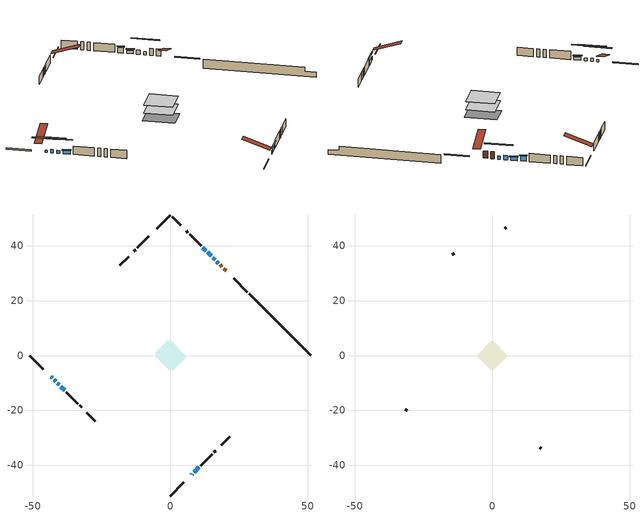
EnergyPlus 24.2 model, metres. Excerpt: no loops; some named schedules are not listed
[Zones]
conditioned space
 floor adiabatic (AdiabaticFloorConstruction): -5.72,0 0,5.72 5.72,0 0,-5.72 z1.52
 floor foundation (Slab1 construction): -5.6,0.86 -0.86,5.6 5.6,-0.86 0.86,-5.6 z-1.07
 wall outside (RimJoist1 construction): 0,-51.17 4.99,-46.18 / -51.17,0 -46.18,-4.99 / 0,51.17 -4.99,46.18 / 28.1,23.07 23.11,28.06 z1.52:1.82
 wall outside (AdiabaticWallConstruction 1): 20.33,30.84 19.5,31.67 / 18.84,32.32 18.18,32.98 z1.52:3.55
 wall outside (AdiabaticWallConstruction): 7.77,-43.4 8.04,-43.13 z1.52:2.66; 17.53,33.64 16.99,34.18 / -42.33,-8.84 -41.79,-9.38 z1.52:2.44; 16.33,34.83 15.55,35.62 / 8.7,-42.47 10.42,-40.75 z1.52:2.74; -43.4,-7.77 -42.98,-8.19 z1.52:2.11; -41.13,-10.04 -40.48,-10.68 z1.52:2.28; 14.89,36.28 13.61,37.55 z1.52:2.51; 12.96,38.21 11.88,39.29 z1.52:3.07; -39.83,-11.34 -38.46,-12.71 z1.52:2.49
 wall outside (Wall1 construction): 11.08,-40.09 15.24,-35.93 / -37.8,-13.36 -33.64,-17.53 / -7.77,43.4 -11.93,39.24 / 11.22,39.94 7.06,44.11 z1.52:3.96
 wall outside (Wall2 construction): 15.9,-35.27 16.56,-34.61 / -32.98,-18.18 -32.32,-18.85 / -12.59,38.58 -13.25,37.91 / 6.4,44.76 5.74,45.43 z1.52:3.96
 wall outside (Wall4 construction): 18.5,-32.67 21.64,-29.52 / -30.39,-20.78 -27.24,-23.93 / -15.19,35.98 -18.34,32.83 / 3.81,47.36 0.66,50.51 z1.52:3.96
 wall foundation (FoundationWall1 construction): 28.75,22.42,-1.07 28.75,22.42,1.52 48.93,2.24,1.52 48.93,2.24,0.33 51.17,0,0.33 51.17,0,-1.07
 window (WindowConstruction 4): 7.77,-43.4 8.04,-43.13 z1.52:2.66
 window (WindowConstruction 5): 17.53,33.64 16.99,34.18 z1.52:2.43
 window (WindowConstruction 6): 16.33,34.84 15.55,35.62 z1.52:2.74
 window (WindowConstruction 7): -43.4,-7.77 -42.98,-8.18 z1.52:2.11
 window (WindowConstruction 8): -42.33,-8.84 -41.79,-9.38 z1.52:2.43
 window (WindowConstruction 9): -41.13,-10.04 -40.48,-10.68 z1.52:2.28
 window (WindowConstruction): 14.89,36.28 13.61,37.55 z1.52:2.51
 window (WindowConstruction 1): 12.96,38.21 11.88,39.29 z1.52:3.07
 window (WindowConstruction 2): -39.83,-11.34 -38.46,-12.71 z1.52:2.49
 window (WindowConstruction 3): 8.7,-42.47 10.42,-40.75 z1.52:2.74
 door (Door): 20.33,30.84 19.5,31.67 z1.52:3.55
 door (Door 1): 18.84,32.32 18.19,32.98 z1.52:3.55
 ceiling adiabatic (AdiabaticFloorConstruction): 0,-5.72 5.72,0 0,5.72 -5.72,0 z1.52
attic - vented
 floor to conditioned space (Floor1 construction Reversed): -5.72,0 0,5.72 5.72,0 0,-5.72 z3.96
 wall outside (Wall3 construction): 17.22,-33.95 17.84,-33.33 / -31.66,-19.51 -31.04,-20.13 / -13.91,37.26 -14.53,36.64 / 5.08,46.09 4.46,46.71 z1.52:3.96
 roof outside (Roof1 construction): 7.11,-44.06,3.96 1.54,-38.48,6.59 0.07,-39.95,6.59 5.64,-45.52,3.96; -44.06,-7.11,3.96 -38.48,-1.54,6.59 -39.95,-0.07,6.59 -45.52,-5.64,3.96; -7.11,44.06,3.96 -1.54,38.48,6.59 -0.07,39.95,6.59 -5.64,45.52,3.96; 20.98,30.19,3.96 15.41,24.61,6.59 16.88,23.14,6.59 22.45,28.72,3.96
shading: 8.68,-42.48 7.13,-44.04 7.34,-44.25 8.9,-42.7 z3.57; 14.4,36.77 20.12,31.05 20.55,31.48 14.83,37.2 z6.1; -40.4,-10.77 -45.99,-5.18 -46.42,-5.61 -40.83,-11.2 z5.77; -39.2,-11.97 -44.92,-6.25 -45.35,-6.68 -39.63,-12.4 z6.1; -37.9,-13.27 -43.72,-7.45 -44.15,-7.88 -38.33,-13.7 z5.94; 13.4,37.76 15.1,36.07 15.53,36.5 13.83,38.2 z2.81; 11.67,39.5 13.17,38 13.6,38.43 12.1,39.93 z3.37; -38.25,-12.92 -40.04,-11.13 -40.47,-11.56 -38.68,-13.35 z2.78; 11.07,-40.1 8.05,-43.12 8.26,-43.33 11.28,-40.31 z3.65
[Building]
Building 1: Terrain=Suburbs
[Site:Location]
Yellowknife AP_NT: Latitude {deg}=62.46; Longitude {deg}=-114.44; Time Zone {hr}=-7; Elevation {m}=206; Keep Site Location Information=Yes
[Site:GroundTemperature:Shallow]
-11.1489, -14.3239, -14.5782, -13.0715, -7.02295, -1.00261, 4.2167, 7.52301, 7.8039, 5.11477, 0.0285573, -5.8071
[Site:WaterMainsTemperature]
Calculation Method=Schedule; Temperature Schedule=mains temperature schedule
[Material] Roughness=Rough; Thermal Absorptance=0.9
Name | Thickness {m} | Conductivity {W/m-K} | Density {kg/m3} | Specific Heat {J/kg-K} | Solar Absorptance | Visible Absorptance
asphalt or fiberglass shingles | 0.00635 | 0.162714 | 1121.4 | 1465.45 | 0.4 | 0.4
ceiling loosefill ins | 0.0846667 | 0.0480833 | 16.02 | 1046.75 | 0.7 | 0.7
ceiling stud and cavity | 0.1397 | 0.0932282 | 65.682 | 1177.47 | 0.7 | 0.7
concrete 4.0 in. | 0.1016 | 1.803125 | 2242.8 | 837.4 | 0.7 | 0.7
concrete 8.0 in. | 0.2032 | 1.803125 | 2242.8 | 837.4 | 0.7 | 0.7
door material | 0.04445 | 0.053851 | 512.64 | 1214.23 | 0.7 | 0.7
exterior vertical ins | 0.0427865 | 0.029427 | 32.04 | 1214.23 | 0.7 | 0.7
floor covering | 0.0127 | 0.0433444 | 54.468 | 1339.84 | 0.6 | 0.6
floor rigid ins; wall rigid ins 2 | 0.512978 | 0.029427 | 32.04 | 1214.23 | 0.7 | 0.7
floor stud and cavity | 0.1397 | 1.75129 | 37.0049 | 1207.88 | 0.7 | 0.7
furniture material conditioned space 1 | 0.1524 | 0.115458 | 640.8 | 1214.23 | 0.6 | 0.6
gypsum board | 0.0127 | 0.160291 | 801 | 837.4 | 0.6 | 0.6
gypsum board 1 | 0.0127 | 0.160291 | 801 | 837.4 | 0.7 | 0.7
osb sheathing 0.5 in. | 0.0127 | 0.115458 | 512.64 | 1214.23 | 0.7 | 0.7
osb sheathing 0.75 in. | 0.01905 | 0.115458 | 512.64 | 1214.23 | 0.7 | 0.7
osb sheathing 2.0 in. | 0.0508 | 0.115458 | 512.64 | 1214.23 | 0.7 | 0.7
rim joist rigid ins; wall rigid ins 1 | 0.103632 | 0.029427 | 32.04 | 1214.23 | 0.7 | 0.7
rim joist stud and cavity | 0.0508 | 0.136355 | 125.044 | 1163.47 | 0.6 | 0.6
wall rigid ins | 0.051816 | 0.029427 | 32.04 | 1214.23 | 0.7 | 0.7
wall stud and cavity | 0.1397 | 0.413238 | 139.0536 | 1170.24 | 0.7 | 0.7
wall stud and cavity 1 | 0.1397 | 0.0912985 | 139.0536 | 1170.24 | 0.7 | 0.7
wall stud and cavity 2 | 0.0889 | 6.9971 | 50.32683 | 1063.81 | 0.6 | 0.6
wall stud and cavity 3 | 0.1397 | 0.293636 | 139.0536 | 1170.24 | 0.7 | 0.7
wall stud and cavity 4 | 0.0889 | 0.380278 | 52.3479 | 1209.89 | 0.7 | 0.7
wall stud and cavity 5 | 0.0889 | 0.391764 | 83.0341 | 1211.67 | 0.7 | 0.7
wood siding | 0.0254 | 0.102417 | 544.68 | 1172.36 | 0.4 | 0.4
wood siding 1 | 0.00254 | 0.102417 | 544.68 | 1172.36 | 0.4 | 0.4
wood siding 2; wood siding 3; wood siding 4 | 0.0254 | 0.102417 | 544.68 | 1172.36 | 0.7 | 0.7
[WindowMaterial:SimpleGlazingSystem]
Name | U-Factor {W/m2-K} | Solar Heat Gain Coefficient
WindowMaterial | 1.72952 | 0.4
WindowMaterial 1 | 1.29402 | 0.36
WindowMaterial 2 | 1.81355 | 0.37
WindowMaterial 3 | 0.99365 | 0.43
WindowMaterial 4 | 2.74418 | 0.56
WindowMaterial 5 | 2.773703 | 0.53
WindowMaterial 6 | 2.78052 | 0.55
WindowMaterial 7 | 2.7561 | 0.45
WindowMaterial 8 | 2.76973 | 0.49
[Construction]
AdiabaticFloorConstruction: floor stud and cavity, floor rigid ins, osb sheathing 0.75 in., floor covering
AdiabaticWallConstruction: wood siding 3, wall rigid ins 2, wall stud and cavity 4, gypsum board
AdiabaticWallConstruction 1: wood siding 4, wall rigid ins 2, wall stud and cavity 4, gypsum board
Door; Door 1: door material
Floor1 construction Reversed: gypsum board, ceiling stud and cavity, ceiling loosefill ins
FoundationWall1 construction: concrete 8.0 in., gypsum board 1
furniture construction conditioned space 1: furniture material conditioned space 1
PartitionWallConstruction: gypsum board, wall stud and cavity 5, gypsum board
RimJoist1 construction: wood siding 2, rim joist rigid ins, osb sheathing 2.0 in., rim joist stud and cavity
Roof1 construction: asphalt or fiberglass shingles
Slab1 construction: concrete 4.0 in.
Wall1 construction: wood siding, wall rigid ins, osb sheathing 0.5 in., wall stud and cavity, gypsum board
Wall2 construction: wood siding, osb sheathing 0.5 in., wall stud and cavity 1, gypsum board
Wall3 construction: wood siding 1, wall stud and cavity 2
Wall4 construction: wood siding, wall rigid ins 1, osb sheathing 0.5 in., wall stud and cavity 3, gypsum board
WindowConstruction: WindowMaterial
WindowConstruction 1: WindowMaterial 1
WindowConstruction 2: WindowMaterial 2
WindowConstruction 3: WindowMaterial 3
WindowConstruction 4: WindowMaterial 4
WindowConstruction 5; WindowConstruction 8: WindowMaterial 5
WindowConstruction 6: WindowMaterial 6
WindowConstruction 7: WindowMaterial 7
WindowConstruction 9: WindowMaterial 8
[Zone] Multiplier=1; Part of Total Floor Area=Yes
Name | Volume {m3}
attic - vented | 27.939
conditioned space | 335.4
[Space]
Name | Zone | Volume {m3}
attic - vented 1 | attic - vented | 27.939
conditioned space 1 | conditioned space | 335.4
[ZoneInfiltration:EffectiveLeakageArea]
infil attic - vented 1: Zone or Space=attic - vented 1; Schedule=Always On Discrete; Effective Air Leakage Area {cm2}=2068.42; Stack Coefficient=0.000352281; Wind Coefficient=1.26813e-05
[ZoneMixing]
whole house fan mix: Zone or Space=attic - vented; Schedule=Always On Continuous; Design Flow Rate Calculation Method=Flow/Zone; Design Flow Rate {m3/s}=0; Source Zone or Space=conditioned space
[SurfaceProperty:ExposedFoundationPerimeter]
Slab1: Exposed Perimeter Calculation Method=TotalExposedPerimeter; Total Exposed Perimeter {m}=31.7
[InternalMass] Zone or ZoneList=conditioned space; Space or SpaceList=conditioned space 1
Name | Construction | Surface Area {m2}
furniture mass conditioned space 1 | furniture construction conditioned space 1 | 50.7319
partition wall mass | PartitionWallConstruction | 126.83
[Lights]
interior lighting: Zone or ZoneList or Space or SpaceList=conditioned space 1; Schedule=interior lighting schedule; Design Level Calculation Method=LightingLevel; Lighting Level {W}=343.2; Return Air Fraction=0; Fraction Radiant=0.6; Fraction Visible=0.2; Fraction Replaceable=1
[People]
occupants: Zone or ZoneList or Space or SpaceList=conditioned space 1; Number of People Schedule=occupants schedule; Number of People Calculation Method=People; Number of People=3; Fraction Radiant=0.314171; Sensible Heat Fraction=0.56303; Activity Level Schedule=occupants activity schedule; Carbon Dioxide Generation Rate {m3/s-W}=0; Enable ASHRAE 55 Comfort Warnings=No; Mean Radiant Temperature Calculation Type=EnclosureAveraged
[ElectricEquipment] Zone or ZoneList or Space or SpaceList=conditioned space 1; Design Level Calculation Method=EquipmentLevel
Name | Schedule | Design Level {W} | Fraction Latent | Fraction Radiant | Fraction Lost
clothes dryer | clothes dryer schedule | 140.772 | 0.015 | 0.081 | 0.85
clothes washer | clothes washer schedule | 32.1985 | 0.03 | 0.162 | 0.7
cooking range | cooking range schedule | 215.147 | 0.08 | 0.432 | 0.2
dishwasher | dishwasher schedule | 66.8632 | 0.3 | 0.18 | 0.4
fridge | fridge schedule | 72.9452 | 0 | 0.6 | 0
mech vent bath fan 0 | mech vent bath fan 0 schedule | 50.2 | 0 | 0 | 1
mech vent bath fan 1 | mech vent bath fan 1 schedule | 50.2 | 0 | 0 | 1
mech vent house fan | mech vent house fan schedule | 0 | 0 | 0 | 1
mech vent house fan cfis | mech vent house fan cfis schedule | 0 | 0 | 0 | 0
misc plug loads | misc plug loads schedule | 494.7 | 0.045 | 0.513 | 0.1
whole house fan | Always On Discrete | 0 | 0 | 0 | 1
[OtherEquipment] Zone or ZoneList or Space or SpaceList=conditioned space 1; Design Level Calculation Method=EquipmentLevel
Name | Fuel Type | Schedule | Design Level {W} | Fraction Latent | Fraction Radiant | Fraction Lost
clothes dryer 1 | Electricity | clothes dryer schedule | 0 | 0.015 | 0.081 | 0.85
cooking range 1 | Electricity | cooking range schedule | 0 | 0.08 | 0.432 | 0.2
general water use latent | None | general water use schedule | 62.594 | 1 | 0 | 0
general water use sensible | None | general water use schedule | -61.6891 | 0 | 0.6 | 0
mech vent house fan latent load | None | Always On Discrete | 0 | 1 | 0 | 0
mech vent house fan sensible load | None | Always On Discrete | 0 | 0 | 0 | 0
water heater energy adjustment1 | FuelOilNo2 | Always On Discrete | 0.01 | 0 | 0 | 1
[ZoneInfiltration:DesignFlowRate] Zone or ZoneList or Space or SpaceList=conditioned space 1; Schedule=Always On Discrete; Design Flow Rate Calculation Method=Flow/Zone; Design Flow Rate {m3/s}=0
infil flow; natural vent flow; whole house fan flow
[Foundation:Kiva]
Foundation Kiva 1: Initial Indoor Air Temperature {C}=18; Wall Height Above Grade {m}=1.52001; Wall Depth Below Slab {m}=0.2032; Custom Block Material Name 1=exterior vertical ins; Custom Block Depth 1 {m}=2.59001; Custom Block X Position 1 {m}=0.2159; Custom Block Z Position 1 {m}=0
[Foundation:Kiva:Settings]
Soil Conductivity {W/m-K}=0.849921; Soil Density {kg/m3}=1842.3; Soil Specific Heat {J/kg-K}=418.7; Ground Solar Absorptivity=0.9; Ground Thermal Absorptivity=0.9; Ground Surface Roughness {m}=0.03; Far-Field Width {m}=40; Deep-Ground Boundary Condition=ZeroFlux; Deep-Ground Depth {m}=40; Minimum Cell Dimension {m}=0.2; Maximum Cell Growth Coefficient=3; Simulation Timestep=Timestep
[Exterior:Lights]
exterior lighting: Schedule=exterior lighting schedule; Design Level {W}=75.6
[Schedule:Constant]
Name | Hourly Value
Always On Continuous; mech vent house fan schedule; mech vent house fan cfis schedule; Always On Discrete | 1
occupants activity schedule | 117.228
fridge schedule | 0
[Schedule:Day:Interval]
interior lighting schedule day: No, 01:00, 0.108182, 04:00, 0.0901515, 05:00, 0.0991667, 06:00, 0.162273, 07:00, 0.270455, 08:00, 0.342576, 10:00, 0.369621, 11:00, 0.351591, 12:00, 0.333561, 13:00, 0.324545, 14:00, 0.31553, 15:00, 0.333561, 16:00, 0.369621, 17:00, 0.450758, 18:00, 0.585985, 19:00, 0.775303, 20:00, 0.955606, 21:00, 0.991667, 22:00, 0.712197, 23:00, 0.360606, 24:00, 0.162273
[Schedule:Week:Daily]
interior lighting schedule Week Rule - Jan1-Jan27: interior lighting schedule day, interior lighting schedule day, interior lighting schedule day, interior lighting schedule day, interior lighting schedule day, interior lighting schedule day, interior lighting schedule day, interior lighting schedule default day, interior lighting schedule default day, interior lighting schedule default day, interior lighting schedule default day, interior lighting schedule default day
interior lighting schedule Week Rule - Jan28-Feb3: interior lighting schedule day, interior lighting schedule day, interior lighting schedule day, interior lighting schedule day, interior lighting schedule day 1, interior lighting schedule day 1, interior lighting schedule day 1, interior lighting schedule default day, interior lighting schedule default day, interior lighting schedule default day, interior lighting schedule default day, interior lighting schedule default day
interior lighting schedule Week Rule - Feb4-Feb24: interior lighting schedule day 1, interior lighting schedule day 1, interior lighting schedule day 1, interior lighting schedule day 1, interior lighting schedule day 1, interior lighting schedule day 1, interior lighting schedule day 1, interior lighting schedule default day, interior lighting schedule default day, interior lighting schedule default day, interior lighting schedule default day, interior lighting schedule default day
interior lighting schedule Week Rule - Feb25-Mar3: interior lighting schedule day 1, interior lighting schedule day 1, interior lighting schedule day 1, interior lighting schedule day 1, interior lighting schedule day 2, interior lighting schedule day 2, interior lighting schedule day 2, interior lighting schedule default day, interior lighting schedule default day, interior lighting schedule default day, interior lighting schedule default day, interior lighting schedule default day
interior lighting schedule Week Rule - Mar4-Mar31: interior lighting schedule day 2, interior lighting schedule day 2, interior lighting schedule day 2, interior lighting schedule day 2, interior lighting schedule day 2, interior lighting schedule day 2, interior lighting schedule day 2, interior lighting schedule default day, interior lighting schedule default day, interior lighting schedule default day, interior lighting schedule default day, interior lighting schedule default day
interior lighting schedule Week Rule - Apr1-Apr28: interior lighting schedule day 3, interior lighting schedule day 3, interior lighting schedule day 3, interior lighting schedule day 3, interior lighting schedule day 3, interior lighting schedule day 3, interior lighting schedule day 3, interior lighting schedule default day, interior lighting schedule default day, interior lighting schedule default day, interior lighting schedule default day, interior lighting schedule default day
interior lighting schedule Week Rule - Apr29-May5: interior lighting schedule day 3, interior lighting schedule day 3, interior lighting schedule day 4, interior lighting schedule day 4, interior lighting schedule day 4, interior lighting schedule day 4, interior lighting schedule day 4, interior lighting schedule default day, interior lighting schedule default day, interior lighting schedule default day, interior lighting schedule default day, interior lighting schedule default day
interior lighting schedule Week Rule - May6-May26: interior lighting schedule day 4, interior lighting schedule day 4, interior lighting schedule day 4, interior lighting schedule day 4, interior lighting schedule day 4, interior lighting schedule day 4, interior lighting schedule day 4, interior lighting schedule default day, interior lighting schedule default day, interior lighting schedule default day, interior lighting schedule default day, interior lighting schedule default day
interior lighting schedule Week Rule - May27-Jun2: interior lighting schedule day 4, interior lighting schedule day 4, interior lighting schedule day 4, interior lighting schedule day 4, interior lighting schedule day 4, interior lighting schedule day 5, interior lighting schedule day 5, interior lighting schedule default day, interior lighting schedule default day, interior lighting schedule default day, interior lighting schedule default day, interior lighting schedule default day
interior lighting schedule Week Rule - Jun3-Jun30: interior lighting schedule day 5, interior lighting schedule day 5, interior lighting schedule day 5, interior lighting schedule day 5, interior lighting schedule day 5, interior lighting schedule day 5, interior lighting schedule day 5, interior lighting schedule default day, interior lighting schedule default day, interior lighting schedule default day, interior lighting schedule default day, interior lighting schedule default day
interior lighting schedule Week Rule - Jul1-Jul28: interior lighting schedule day 6, interior lighting schedule day 6, interior lighting schedule day 6, interior lighting schedule day 6, interior lighting schedule day 6, interior lighting schedule day 6, interior lighting schedule day 6, interior lighting schedule default day, interior lighting schedule default day, interior lighting schedule default day, interior lighting schedule default day, interior lighting schedule default day
interior lighting schedule Week Rule - Jul29-Aug4: interior lighting schedule day 6, interior lighting schedule day 6, interior lighting schedule day 6, interior lighting schedule day 7, interior lighting schedule day 7, interior lighting schedule day 7, interior lighting schedule day 7, interior lighting schedule default day, interior lighting schedule default day, interior lighting schedule default day, interior lighting schedule default day, interior lighting schedule default day
interior lighting schedule Week Rule - Aug5-Aug25: interior lighting schedule day 7, interior lighting schedule day 7, interior lighting schedule day 7, interior lighting schedule day 7, interior lighting schedule day 7, interior lighting schedule day 7, interior lighting schedule day 7, interior lighting schedule default day, interior lighting schedule default day, interior lighting schedule default day, interior lighting schedule default day, interior lighting schedule default day
interior lighting schedule Week Rule - Aug26-Sep1: interior lighting schedule day 7, interior lighting schedule day 7, interior lighting schedule day 7, interior lighting schedule day 7, interior lighting schedule day 7, interior lighting schedule day 7, interior lighting schedule day 8, interior lighting schedule default day, interior lighting schedule default day, interior lighting schedule default day, interior lighting schedule default day, interior lighting schedule default day
interior lighting schedule Week Rule - Sep2-Sep29: interior lighting schedule day 8, interior lighting schedule day 8, interior lighting schedule day 8, interior lighting schedule day 8, interior lighting schedule day 8, interior lighting schedule day 8, interior lighting schedule day 8, interior lighting schedule default day, interior lighting schedule default day, interior lighting schedule default day, interior lighting schedule default day, interior lighting schedule default day
interior lighting schedule Week Rule - Sep30-Oct6: interior lighting schedule day 8, interior lighting schedule day 9, interior lighting schedule day 9, interior lighting schedule day 9, interior lighting schedule day 9, interior lighting schedule day 9, interior lighting schedule day 9, interior lighting schedule default day, interior lighting schedule default day, interior lighting schedule default day, interior lighting schedule default day, interior lighting schedule default day
interior lighting schedule Week Rule - Oct7-Oct27: interior lighting schedule day 9, interior lighting schedule day 9, interior lighting schedule day 9, interior lighting schedule day 9, interior lighting schedule day 9, interior lighting schedule day 9, interior lighting schedule day 9, interior lighting schedule default day, interior lighting schedule default day, interior lighting schedule default day, interior lighting schedule default day, interior lighting schedule default day
interior lighting schedule Week Rule - Oct28-Nov3: interior lighting schedule day 9, interior lighting schedule day 9, interior lighting schedule day 9, interior lighting schedule day 9, interior lighting schedule day 10, interior lighting schedule day 10, interior lighting schedule day 10, interior lighting schedule default day, interior lighting schedule default day, interior lighting schedule default day, interior lighting schedule default day, interior lighting schedule default day
interior lighting schedule Week Rule - Nov4-Nov24: interior lighting schedule day 10, interior lighting schedule day 10, interior lighting schedule day 10, interior lighting schedule day 10, interior lighting schedule day 10, interior lighting schedule day 10, interior lighting schedule day 10, interior lighting schedule default day, interior lighting schedule default day, interior lighting schedule default day, interior lighting schedule default day, interior lighting schedule default day
interior lighting schedule Week Rule - Nov25-Dec1: interior lighting schedule day 10, interior lighting schedule day 10, interior lighting schedule day 10, interior lighting schedule day 10, interior lighting schedule day 10, interior lighting schedule day 10, interior lighting schedule day 11, interior lighting schedule default day, interior lighting schedule default day, interior lighting schedule default day, interior lighting schedule default day, interior lighting schedule default day
interior lighting schedule Week Rule - Dec2-Dec31: interior lighting schedule day 11, interior lighting schedule day 11, interior lighting schedule day 11, interior lighting schedule day 11, interior lighting schedule day 11, interior lighting schedule day 11, interior lighting schedule day 11, interior lighting schedule default day, interior lighting schedule default day, interior lighting schedule default day, interior lighting schedule default day, interior lighting schedule default day
occupants schedule Week Rule - Jan1-Dec31: occupants schedule day, occupants schedule day, occupants schedule day, occupants schedule day, occupants schedule day, occupants schedule day, occupants schedule day, occupants schedule default day, occupants schedule default day, occupants schedule default day, occupants schedule default day, occupants schedule default day
clothes dryer schedule Week Rule - Jan1-Dec31: clothes dryer schedule day, clothes dryer schedule day, clothes dryer schedule day, clothes dryer schedule day, clothes dryer schedule day, clothes dryer schedule day, clothes dryer schedule day, clothes dryer schedule default day, clothes dryer schedule default day, clothes dryer schedule default day, clothes dryer schedule default day, clothes dryer schedule default day
clothes washer schedule Week Rule - Jan1-Dec31: clothes washer schedule day, clothes washer schedule day, clothes washer schedule day, clothes washer schedule day, clothes washer schedule day, clothes washer schedule day, clothes washer schedule day, clothes washer schedule default day, clothes washer schedule default day, clothes washer schedule default day, clothes washer schedule default day, clothes washer schedule default day
cooking range schedule Week Rule - Jan1-Dec31: cooking range schedule day, cooking range schedule day, cooking range schedule day, cooking range schedule day, cooking range schedule day, cooking range schedule day, cooking range schedule day, cooking range schedule default day, cooking range schedule default day, cooking range schedule default day, cooking range schedule default day, cooking range schedule default day
dishwasher schedule Week Rule - Jan1-Dec31: dishwasher schedule day, dishwasher schedule day, dishwasher schedule day, dishwasher schedule day, dishwasher schedule day, dishwasher schedule day, dishwasher schedule day, dishwasher schedule default day, dishwasher schedule default day, dishwasher schedule default day, dishwasher schedule default day, dishwasher schedule default day
mech vent bath fan 0 schedule Week Rule - Jan1-Dec31: mech vent bath fan 0 schedule day, mech vent bath fan 0 schedule day, mech vent bath fan 0 schedule day, mech vent bath fan 0 schedule day, mech vent bath fan 0 schedule day, mech vent bath fan 0 schedule day, mech vent bath fan 0 schedule day, mech vent bath fan 0 schedule default day, mech vent bath fan 0 schedule default day, mech vent bath fan 0 schedule default day, mech vent bath fan 0 schedule default day, mech vent bath fan 0 schedule default day
mech vent bath fan 1 schedule Week Rule - Jan1-Dec31: mech vent bath fan 1 schedule day, mech vent bath fan 1 schedule day, mech vent bath fan 1 schedule day, mech vent bath fan 1 schedule day, mech vent bath fan 1 schedule day, mech vent bath fan 1 schedule day, mech vent bath fan 1 schedule day, mech vent bath fan 1 schedule default day, mech vent bath fan 1 schedule default day, mech vent bath fan 1 schedule default day, mech vent bath fan 1 schedule default day, mech vent bath fan 1 schedule default day
misc plug loads schedule Week Rule - Jan1-Dec31: misc plug loads schedule day, misc plug loads schedule day, misc plug loads schedule day, misc plug loads schedule day, misc plug loads schedule day, misc plug loads schedule day, misc plug loads schedule day, misc plug loads schedule default day, misc plug loads schedule default day, misc plug loads schedule default day, misc plug loads schedule default day, misc plug loads schedule default day
general water use schedule Week Rule - Jan1-Dec31: general water use schedule day, general water use schedule day, general water use schedule day, general water use schedule day, general water use schedule day, general water use schedule day, general water use schedule day, general water use schedule default day, general water use schedule default day, general water use schedule default day, general water use schedule default day, general water use schedule default day
exterior lighting schedule Week Rule - Jan1-Jan27: exterior lighting schedule day, exterior lighting schedule day, exterior lighting schedule day, exterior lighting schedule day, exterior lighting schedule day, exterior lighting schedule day, exterior lighting schedule day, exterior lighting schedule default day, exterior lighting schedule default day, exterior lighting schedule default day, exterior lighting schedule default day, exterior lighting schedule default day
exterior lighting schedule Week Rule - Jan28-Feb3: exterior lighting schedule day, exterior lighting schedule day, exterior lighting schedule day, exterior lighting schedule day, exterior lighting schedule day 1, exterior lighting schedule day 1, exterior lighting schedule day 1, exterior lighting schedule default day, exterior lighting schedule default day, exterior lighting schedule default day, exterior lighting schedule default day, exterior lighting schedule default day
exterior lighting schedule Week Rule - Feb4-Feb24: exterior lighting schedule day 1, exterior lighting schedule day 1, exterior lighting schedule day 1, exterior lighting schedule day 1, exterior lighting schedule day 1, exterior lighting schedule day 1, exterior lighting schedule day 1, exterior lighting schedule default day, exterior lighting schedule default day, exterior lighting schedule default day, exterior lighting schedule default day, exterior lighting schedule default day
exterior lighting schedule Week Rule - Feb25-Mar3: exterior lighting schedule day 1, exterior lighting schedule day 1, exterior lighting schedule day 1, exterior lighting schedule day 1, exterior lighting schedule day 2, exterior lighting schedule day 2, exterior lighting schedule day 2, exterior lighting schedule default day, exterior lighting schedule default day, exterior lighting schedule default day, exterior lighting schedule default day, exterior lighting schedule default day
exterior lighting schedule Week Rule - Mar4-Mar31: exterior lighting schedule day 2, exterior lighting schedule day 2, exterior lighting schedule day 2, exterior lighting schedule day 2, exterior lighting schedule day 2, exterior lighting schedule day 2, exterior lighting schedule day 2, exterior lighting schedule default day, exterior lighting schedule default day, exterior lighting schedule default day, exterior lighting schedule default day, exterior lighting schedule default day
exterior lighting schedule Week Rule - Apr1-Apr28: exterior lighting schedule day 3, exterior lighting schedule day 3, exterior lighting schedule day 3, exterior lighting schedule day 3, exterior lighting schedule day 3, exterior lighting schedule day 3, exterior lighting schedule day 3, exterior lighting schedule default day, exterior lighting schedule default day, exterior lighting schedule default day, exterior lighting schedule default day, exterior lighting schedule default day
exterior lighting schedule Week Rule - Apr29-May5: exterior lighting schedule day 3, exterior lighting schedule day 3, exterior lighting schedule day 4, exterior lighting schedule day 4, exterior lighting schedule day 4, exterior lighting schedule day 4, exterior lighting schedule day 4, exterior lighting schedule default day, exterior lighting schedule default day, exterior lighting schedule default day, exterior lighting schedule default day, exterior lighting schedule default day
exterior lighting schedule Week Rule - May6-May26: exterior lighting schedule day 4, exterior lighting schedule day 4, exterior lighting schedule day 4, exterior lighting schedule day 4, exterior lighting schedule day 4, exterior lighting schedule day 4, exterior lighting schedule day 4, exterior lighting schedule default day, exterior lighting schedule default day, exterior lighting schedule default day, exterior lighting schedule default day, exterior lighting schedule default day
exterior lighting schedule Week Rule - May27-Jun2: exterior lighting schedule day 4, exterior lighting schedule day 4, exterior lighting schedule day 4, exterior lighting schedule day 4, exterior lighting schedule day 4, exterior lighting schedule day 5, exterior lighting schedule day 5, exterior lighting schedule default day, exterior lighting schedule default day, exterior lighting schedule default day, exterior lighting schedule default day, exterior lighting schedule default day
exterior lighting schedule Week Rule - Jun3-Jun30: exterior lighting schedule day 5, exterior lighting schedule day 5, exterior lighting schedule day 5, exterior lighting schedule day 5, exterior lighting schedule day 5, exterior lighting schedule day 5, exterior lighting schedule day 5, exterior lighting schedule default day, exterior lighting schedule default day, exterior lighting schedule default day, exterior lighting schedule default day, exterior lighting schedule default day
exterior lighting schedule Week Rule - Jul1-Jul28: exterior lighting schedule day 6, exterior lighting schedule day 6, exterior lighting schedule day 6, exterior lighting schedule day 6, exterior lighting schedule day 6, exterior lighting schedule day 6, exterior lighting schedule day 6, exterior lighting schedule default day, exterior lighting schedule default day, exterior lighting schedule default day, exterior lighting schedule default day, exterior lighting schedule default day
exterior lighting schedule Week Rule - Jul29-Aug4: exterior lighting schedule day 6, exterior lighting schedule day 6, exterior lighting schedule day 6, exterior lighting schedule day 7, exterior lighting schedule day 7, exterior lighting schedule day 7, exterior lighting schedule day 7, exterior lighting schedule default day, exterior lighting schedule default day, exterior lighting schedule default day, exterior lighting schedule default day, exterior lighting schedule default day
exterior lighting schedule Week Rule - Aug5-Aug25: exterior lighting schedule day 7, exterior lighting schedule day 7, exterior lighting schedule day 7, exterior lighting schedule day 7, exterior lighting schedule day 7, exterior lighting schedule day 7, exterior lighting schedule day 7, exterior lighting schedule default day, exterior lighting schedule default day, exterior lighting schedule default day, exterior lighting schedule default day, exterior lighting schedule default day
exterior lighting schedule Week Rule - Aug26-Sep1: exterior lighting schedule day 7, exterior lighting schedule day 7, exterior lighting schedule day 7, exterior lighting schedule day 7, exterior lighting schedule day 7, exterior lighting schedule day 7, exterior lighting schedule day 8, exterior lighting schedule default day, exterior lighting schedule default day, exterior lighting schedule default day, exterior lighting schedule default day, exterior lighting schedule default day
exterior lighting schedule Week Rule - Sep2-Sep29: exterior lighting schedule day 8, exterior lighting schedule day 8, exterior lighting schedule day 8, exterior lighting schedule day 8, exterior lighting schedule day 8, exterior lighting schedule day 8, exterior lighting schedule day 8, exterior lighting schedule default day, exterior lighting schedule default day, exterior lighting schedule default day, exterior lighting schedule default day, exterior lighting schedule default day
exterior lighting schedule Week Rule - Sep30-Oct6: exterior lighting schedule day 8, exterior lighting schedule day 9, exterior lighting schedule day 9, exterior lighting schedule day 9, exterior lighting schedule day 9, exterior lighting schedule day 9, exterior lighting schedule day 9, exterior lighting schedule default day, exterior lighting schedule default day, exterior lighting schedule default day, exterior lighting schedule default day, exterior lighting schedule default day
exterior lighting schedule Week Rule - Oct7-Oct27: exterior lighting schedule day 9, exterior lighting schedule day 9, exterior lighting schedule day 9, exterior lighting schedule day 9, exterior lighting schedule day 9, exterior lighting schedule day 9, exterior lighting schedule day 9, exterior lighting schedule default day, exterior lighting schedule default day, exterior lighting schedule default day, exterior lighting schedule default day, exterior lighting schedule default day
exterior lighting schedule Week Rule - Oct28-Nov3: exterior lighting schedule day 9, exterior lighting schedule day 9, exterior lighting schedule day 9, exterior lighting schedule day 9, exterior lighting schedule day 10, exterior lighting schedule day 10, exterior lighting schedule day 10, exterior lighting schedule default day, exterior lighting schedule default day, exterior lighting schedule default day, exterior lighting schedule default day, exterior lighting schedule default day
exterior lighting schedule Week Rule - Nov4-Nov24: exterior lighting schedule day 10, exterior lighting schedule day 10, exterior lighting schedule day 10, exterior lighting schedule day 10, exterior lighting schedule day 10, exterior lighting schedule day 10, exterior lighting schedule day 10, exterior lighting schedule default day, exterior lighting schedule default day, exterior lighting schedule default day, exterior lighting schedule default day, exterior lighting schedule default day
exterior lighting schedule Week Rule - Nov25-Dec1: exterior lighting schedule day 10, exterior lighting schedule day 10, exterior lighting schedule day 10, exterior lighting schedule day 10, exterior lighting schedule day 10, exterior lighting schedule day 10, exterior lighting schedule day 11, exterior lighting schedule default day, exterior lighting schedule default day, exterior lighting schedule default day, exterior lighting schedule default day, exterior lighting schedule default day
exterior lighting schedule Week Rule - Dec2-Dec31: exterior lighting schedule day 11, exterior lighting schedule day 11, exterior lighting schedule day 11, exterior lighting schedule day 11, exterior lighting schedule day 11, exterior lighting schedule day 11, exterior lighting schedule day 11, exterior lighting schedule default day, exterior lighting schedule default day, exterior lighting schedule default day, exterior lighting schedule default day, exterior lighting schedule default day
[Schedule:Year]
interior lighting schedule: interior lighting schedule Week Rule - Jan1-Jan27, 1, 1, 1, 27, interior lighting schedule Week Rule - Jan28-Feb3, 1, 28, 2, 3, interior lighting schedule Week Rule - Feb4-Feb24, 2, 4, 2, 24, interior lighting schedule Week Rule - Feb25-Mar3, 2, 25, 3, 3, interior lighting schedule Week Rule - Mar4-Mar31, 3, 4, 3, 31, interior lighting schedule Week Rule - Apr1-Apr28, 4, 1, 4, 28, interior lighting schedule Week Rule - Apr29-May5, 4, 29, 5, 5, interior lighting schedule Week Rule - May6-May26, 5, 6, 5, 26, interior lighting schedule Week Rule - May27-Jun2, 5, 27, 6, 2, interior lighting schedule Week Rule - Jun3-Jun30, 6, 3, 6, 30, interior lighting schedule Week Rule - Jul1-Jul28, 7, 1, 7, 28, interior lighting schedule Week Rule - Jul29-Aug4, 7, 29, 8, 4, interior lighting schedule Week Rule - Aug5-Aug25, 8, 5, 8, 25, interior lighting schedule Week Rule - Aug26-Sep1, 8, 26, 9, 1, interior lighting schedule Week Rule - Sep2-Sep29, 9, 2, 9, 29, interior lighting schedule Week Rule - Sep30-Oct6, 9, 30, 10, 6, interior lighting schedule Week Rule - Oct7-Oct27, 10, 7, 10, 27, interior lighting schedule Week Rule - Oct28-Nov3, 10, 28, 11, 3, interior lighting schedule Week Rule - Nov4-Nov24, 11, 4, 11, 24, interior lighting schedule Week Rule - Nov25-Dec1, 11, 25, 12, 1, interior lighting schedule Week Rule - Dec2-Dec31, 12, 2, 12, 31
occupants schedule: occupants schedule Week Rule - Jan1-Dec31, 1, 1, 12, 31
clothes dryer schedule: clothes dryer schedule Week Rule - Jan1-Dec31, 1, 1, 12, 31
clothes washer schedule: clothes washer schedule Week Rule - Jan1-Dec31, 1, 1, 12, 31
cooking range schedule: cooking range schedule Week Rule - Jan1-Dec31, 1, 1, 12, 31
dishwasher schedule: dishwasher schedule Week Rule - Jan1-Dec31, 1, 1, 12, 31
mech vent bath fan 0 schedule: mech vent bath fan 0 schedule Week Rule - Jan1-Dec31, 1, 1, 12, 31
mech vent bath fan 1 schedule: mech vent bath fan 1 schedule Week Rule - Jan1-Dec31, 1, 1, 12, 31
misc plug loads schedule: misc plug loads schedule Week Rule - Jan1-Dec31, 1, 1, 12, 31
general water use schedule: general water use schedule Week Rule - Jan1-Dec31, 1, 1, 12, 31
exterior lighting schedule: exterior lighting schedule Week Rule - Jan1-Jan27, 1, 1, 1, 27, exterior lighting schedule Week Rule - Jan28-Feb3, 1, 28, 2, 3, exterior lighting schedule Week Rule - Feb4-Feb24, 2, 4, 2, 24, exterior lighting schedule Week Rule - Feb25-Mar3, 2, 25, 3, 3, exterior lighting schedule Week Rule - Mar4-Mar31, 3, 4, 3, 31, exterior lighting schedule Week Rule - Apr1-Apr28, 4, 1, 4, 28, exterior lighting schedule Week Rule - Apr29-May5, 4, 29, 5, 5, exterior lighting schedule Week Rule - May6-May26, 5, 6, 5, 26, exterior lighting schedule Week Rule - May27-Jun2, 5, 27, 6, 2, exterior lighting schedule Week Rule - Jun3-Jun30, 6, 3, 6, 30, exterior lighting schedule Week Rule - Jul1-Jul28, 7, 1, 7, 28, exterior lighting schedule Week Rule - Jul29-Aug4, 7, 29, 8, 4, exterior lighting schedule Week Rule - Aug5-Aug25, 8, 5, 8, 25, exterior lighting schedule Week Rule - Aug26-Sep1, 8, 26, 9, 1, exterior lighting schedule Week Rule - Sep2-Sep29, 9, 2, 9, 29, exterior lighting schedule Week Rule - Sep30-Oct6, 9, 30, 10, 6, exterior lighting schedule Week Rule - Oct7-Oct27, 10, 7, 10, 27, exterior lighting schedule Week Rule - Oct28-Nov3, 10, 28, 11, 3, exterior lighting schedule Week Rule - Nov4-Nov24, 11, 4, 11, 24, exterior lighting schedule Week Rule - Nov25-Dec1, 11, 25, 12, 1, exterior lighting schedule Week Rule - Dec2-Dec31, 12, 2, 12, 31
[Schedule:Compact]
mains temperature schedule: Through: 01/01, For: AllDays, Until: 24:00, 0, Through: 01/02, For: AllDays, Until: 24:00, 0, Through: 01/03, For: AllDays, Until: 24:00, 0, Through: 01/04, For: AllDays, Until: 24:00, 0, Through: 01/05, For: AllDays, Until: 24:00, 0, Through: 01/06, For: AllDays, Until: 24:00, 0, Through: 01/07, For: AllDays, Until: 24:00, 0, Through: 01/08, For: AllDays, Until: 24:00, 0, Through: 01/09, For: AllDays, Until: 24:00, 0, Through: 01/10, For: AllDays, Until: 24:00, 0, Through: 01/11, For: AllDays, Until: 24:00, 0, Through: 01/12, For: AllDays, Until: 24:00, 0, Through: 01/13, For: AllDays, Until: 24:00, 0, Through: 01/14, For: AllDays, Until: 24:00, 0, Through: 01/15, For: AllDays, Until: 24:00, 0, Through: 01/16, For: AllDays, Until: 24:00, 0, Through: 01/17, For: AllDays, Until: 24:00, 0, Through: 01/18, For: AllDays, Until: 24:00, 0, Through: 01/19, For: AllDays, Until: 24:00, 0, Through: 01/20, For: AllDays, Until: 24:00, 0, Through: 01/21, For: AllDays, Until: 24:00, 0, Through: 01/22, For: AllDays, Until: 24:00, 0, Through: 01/23, For: AllDays, Until: 24:00, 0, Through: 01/24, For: AllDays, Until: 24:00, 0, Through: 01/25, For: AllDays, Until: 24:00, 0, Through: 01/26, For: AllDays, Until: 24:00, 0, Through: 01/27, For: AllDays, Until: 24:00, 0, Through: 01/28, For: AllDays, Until: 24:00, 0, Through: 01/29, For: AllDays, Until: 24:00, 0, Through: 01/30, For: AllDays, Until: 24:00, 0, Through: 01/31, For: AllDays, Until: 24:00, 0, Through: 02/01, For: AllDays, Until: 24:00, 0, Through: 02/02, For: AllDays, Until: 24:00, 0, Through: 02/03, For: AllDays, Until: 24:00, 0, Through: 02/04, For: AllDays, Until: 24:00, 0, Through: 02/05, For: AllDays, Until: 24:00, 0, Through: 02/06, For: AllDays, Until: 24:00, 0, Through: 02/07, For: AllDays, Until: 24:00, 0, Through: 02/08, For: AllDays, Until: 24:00, 0, Through: 02/09, For: AllDays, Until: 24:00, 0, Through: 02/10, For: AllDays, Until: 24:00, 0, Through: 02/11, For: AllDays, Until: 24:00, 0, Through: 02/12, For: AllDays, Until: 24:00, 0, Through: 02/13, For: AllDays, Until: 24:00, 0, Through: 02/14, For: AllDays, Until: 24:00, 0, Through: 02/15, For: AllDays, Until: 24:00, 0, Through: 02/16, For: AllDays, Until: 24:00, 0, Through: 02/17, For: AllDays, Until: 24:00, 0, Through: 02/18, For: AllDays, Until: 24:00, 0, Through: 02/19, For: AllDays, Until: 24:00, 0, Through: 02/20, For: AllDays, Until: 24:00, 0, Through: 02/21, For: AllDays, Until: 24:00, 0, Through: 02/22, For: AllDays, Until: 24:00, 0, Through: 02/23, For: AllDays, Until: 24:00, 0, Through: 02/24, For: AllDays, Until: 24:00, 0, Through: 02/25, For: AllDays, Until: 24:00, 0, Through: 02/26, For: AllDays, Until: 24:00, 0, Through: 02/27, For: AllDays, Until: 24:00, 0, Through: 02/28, For: AllDays, Until: 24:00, 0, Through: 03/01, For: AllDays, Until: 24:00, 0, Through: 03/02, For: AllDays, Until: 24:00, 0, Through: 03/03, For: AllDays, Until: 24:00, 0, Through: 03/04, For: AllDays, Until: 24:00, 0, Through: 03/05, For: AllDays, Until: 24:00, 0, Through: 03/06, For: AllDays, Until: 24:00, 0, Through: 03/07, For: AllDays, Until: 24:00, 0, Through: 03/08, For: AllDays, Until: 24:00, 0, Through: 03/09, For: AllDays, Until: 24:00, 0, Through: 03/10, For: AllDays, Until: 24:00, 0, Through: 03/11, For: AllDays, Until: 24:00, 0, Through: 03/12, For: AllDays, Until: 24:00, 0, Through: 03/13, For: AllDays, Until: 24:00, 0, Through: 03/14, For: AllDays, Until: 24:00, 0, Through: 03/15, For: AllDays, Until: 24:00, 0, Through: 03/16, For: AllDays, Until: 24:00, 0, Through: 03/17, For: AllDays, Until: 24:00, 0, Through: 03/18, For: AllDays, Until: 24:00, 0, Through: 03/19, For: AllDays, Until: 24:00, 0, Through: 03/20, For: AllDays, Until: 24:00, 0, Through: 03/21, For: AllDays, Until: 24:00, 0, Through: 03/22, For: AllDays, Until: 24:00, 0, Through: 03/23, For: AllDays, Until: 24:00, 0, Through: 03/24, For: AllDays, Until: 24:00, 0, Through: 03/25, For: AllDays, Until: 24:00, 0, Through: 03/26, For: AllDays, Until: 24:00, 0, Through: 03/27, For: AllDays, Until: 24:00, 0, Through: 03/28, For: AllDays, Until: 24:00, 0, Through: 03/29, For: AllDays, Until: 24:00, 0, Through: 03/30, For: AllDays, Until: 24:00, 0, Through: 03/31, For: AllDays, Until: 24:00, 0, Through: 04/01, For: AllDays, Until: 24:00, 0, Through: 04/02, For: AllDays, Until: 24:00, 0, Through: 04/03, For: AllDays, Until: 24:00, 0, Through: 04/04, For: AllDays, Until: 24:00, 0, Through: 04/05, For: AllDays, Until: 24:00, 0, Through: 04/06, For: AllDays, Until: 24:00, 0, Through: 04/07, For: AllDays, Until: 24:00, 0, Through: 04/08, For: AllDays, Until: 24:00, 0, Through: 04/09, For: AllDays, Until: 24:00, 0, Through: 04/10, For: AllDays, Until: 24:00, 0, Through: 04/11, For: AllDays, Until: 24:00, 0, Through: 04/12, For: AllDays, Until: 24:00, 0, Through: 04/13, For: AllDays, Until: 24:00, 0, Through: 04/14, For: AllDays, Until: 24:00, 0, Through: 04/15, For: AllDays, Until: 24:00, 0, Through: 04/16, For: AllDays, Until: 24:00, 0, Through: 04/17, For: AllDays, Until: 24:00, 0, Through: 04/18, For: AllDays, Until: 24:00, 0, Through: 04/19, For: AllDays, Until: 24:00, 0, Through: 04/20, For: AllDays, Until: 24:00, 0, Through: 04/21, For: AllDays, Until: 24:00, 0, Through: 04/22, For: AllDays, Until: 24:00, 0, Through: 04/23, For: AllDays, Until: 24:00, 0, Through: 04/24, For: AllDays, Until: 24:00, 0, Through: 04/25, For: AllDays, Until: 24:00, 0, Through: 04/26, For: AllDays, Until: 24:00, 0, Through: 04/27, For: AllDays, Until: 24:00, 0, Through: 04/28, For: AllDays, Until: 24:00, 0, Through: 04/29, For: AllDays, Until: 24:00, 0, Through: 04/30, For: AllDays, Until: 24:00, 0, Through: 05/01, For: AllDays, Until: 24:00, 0, Through: 05/02, For: AllDays, Until: 24:00, 0, Through: 05/03, For: AllDays, Until: 24:00, 0, Through: 05/04, For: AllDays, Until: 24:00, 0, Through: 05/05, For: AllDays, Until: 24:00, 0, Through: 05/06, For: AllDays, Until: 24:00, 0, Through: 05/07, For: AllDays, Until: 24:00, 0, Through: 05/08, For: AllDays, Until: 24:00, 0, Through: 05/09, For: AllDays, Until: 24:00, 0, Through: 05/10, For: AllDays, Until: 24:00, 0, Through: 05/11, For: AllDays, Until: 24:00, 0, Through: 05/12, For: AllDays, Until: 24:00, 0, Through: 05/13, For: AllDays, Until: 24:00, 0, Through: 05/14, For: AllDays, Until: 24:00, 0, Through: 05/15, For: AllDays, Until: 24:00, 0, Through: 05/16, For: AllDays, Until: 24:00, 0, Through: 05/17, For: AllDays, Until: 24:00, 0, Through: 05/18, For: AllDays, Until: 24:00, 0, Through: 05/19, For: AllDays, Until: 24:00, 0, Through: 05/20, For: AllDays, Until: 24:00, 0, Through: 05/21, For: AllDays, Until: 24:00, 0, Through: 05/22, For: AllDays, Until: 24:00, 0, Through: 05/23, For: AllDays, Until: 24:00, 0, Through: 05/24, For: AllDays, Until: 24:00, 0, Through: 05/25, For: AllDays, Until: 24:00, 0, Through: 05/26, For: AllDays, Until: 24:00, 0, Through: 05/27, For: AllDays, Until: 24:00, 0, Through: 05/28, For: AllDays, Until: 24:00, 0, Through: 05/29, For: AllDays, Until: 24:00, 0, Through: 05/30, For: AllDays, Until: 24:00, 0, Through: 05/31, For: AllDays, Until: 24:00, 0, Through: 06/01, For: AllDays, Until: 24:00, 0, Through: 06/02, For: AllDays, Until: 24:00, 0, Through: 06/03, For: AllDays, Until: 24:00, 0, Through: 06/04, For: AllDays, Until: 24:00, 0, Through: 06/05, For: AllDays, Until: 24:00, 0, Through: 06/06, For: AllDays, Until: 24:00, 0, Through: 06/07, For: AllDays, Until: 24:00, 0, Through: 06/08, For: AllDays, Until: 24:00, 0, Through: 06/09, For: AllDays, Until: 24:00, 0, Through: 06/10, For: AllDays, Until: 24:00, 0, Through: 06/11, For: AllDays, Until: 24:00, 0, Through: 06/12, For: AllDays, Until: 24:00, 0.0516667, Through: 06/13, For: AllDays, Until: 24:00, 0.128889, Through: 06/14, For: AllDays, Until: 24:00, 0.206111, Through: 06/15, For: AllDays, Until: 24:00, 0.282778, Through: 06/16, For: AllDays, Until: 24:00, 0.359444, Through: 06/17, For: AllDays, Until: 24:00, 0.436111, Through: 06/18, For: AllDays, Until: 24:00, 0.512222, Through: 06/19, For: AllDays, Until: 24:00, 0.588889, Through: 06/20, For: AllDays, Until: 24:00, 0.664444, Through: 06/21, For: AllDays, Until: 24:00, 0.74, Through: 06/22, For: AllDays, Until: 24:00, 0.815556, Through: 06/23, For: AllDays, Until: 24:00, 0.890556, Through: 06/24, For: AllDays, Until: 24:00, 0.965556, Through: 06/25, For: AllDays, Until: 24:00, 1.04, Through: 06/26, For: AllDays, Until: 24:00, 1.11389, Through: 06/27, For: AllDays, Until: 24:00, 1.18722, Through: 06/28, For: AllDays, Until: 24:00, 1.26056, Through: 06/29, For: AllDays, Until: 24:00, 1.33333, Through: 06/30, For: AllDays, Until: 24:00, 1.40556, Through: 07/01, For: AllDays, Until: 24:00, 1.47778, Through: 07/02, For: AllDays, Until: 24:00, 1.54889, Through: 07/03, For: AllDays, Until: 24:00, 1.62, Through: 07/04, For: AllDays, Until: 24:00, 1.69, Through: 07/05, For: AllDays, Until: 24:00, 1.76, Through: 07/06, For: AllDays, Until: 24:00, 1.82889, Through: 07/07, For: AllDays, Until: 24:00, 1.89778, Through: 07/08, For: AllDays, Until: 24:00, 1.96556, Through: 07/09, For: AllDays, Until: 24:00, 2.03278, Through: 07/10, For: AllDays, Until: 24:00, 2.09944, Through: 07/11, For: AllDays, Until: 24:00, 2.16556, Through: 07/12, For: AllDays, Until: 24:00, 2.23056, Through: 07/13, For: AllDays, Until: 24:00, 2.295, Through: 07/14, For: AllDays, Until: 24:00, 2.35889, Through: 07/15, For: AllDays, Until: 24:00, 2.42167, Through: 07/16, For: AllDays, Until: 24:00, 2.48389, Through: 07/17, For: AllDays, Until: 24:00, 2.54556, Through: 07/18, For: AllDays, Until: 24:00, 2.60611, Through: 07/19, For: AllDays, Until: 24:00, 2.66611, Through: 07/20, For: AllDays, Until: 24:00, 2.725, Through: 07/21, For: AllDays, Until: 24:00, 2.78278, Through: 07/22, For: AllDays, Until: 24:00, 2.84, Through: 07/23, For: AllDays, Until: 24:00, 2.89611, Through: 07/24, For: AllDays, Until: 24:00, 2.95167, Through: 07/25, For: AllDays, Until: 24:00, 3.00611, Through: 07/26, For: AllDays, Until: 24:00, 3.05944, Through: 07/27, For: AllDays, Until: 24:00, 3.11222, Through: 07/28, For: AllDays, Until: 24:00, 3.16389, Through: 07/29, For: AllDays, Until: 24:00, 3.21444, Through: 07/30, For: AllDays, Until: 24:00, 3.26389, Through: 07/31, For: AllDays, Until: 24:00, 3.31222, Through: 08/01, For: AllDays, Until: 24:00, 3.35944, Through: 08/02, For: AllDays, Until: 24:00, 3.40611, Through: 08/03, For: AllDays, Until: 24:00, 3.45111, Through: 08/04, For: AllDays, Until: 24:00, 3.49556, Through: 08/05, For: AllDays, Until: 24:00, 3.53889, Through: 08/06, For: AllDays, Until: 24:00, 3.58056, Through: 08/07, For: AllDays, Until: 24:00, 3.62167, Through: 08/08, For: AllDays, Until: 24:00, 3.66167, Through: 08/09, For: AllDays, Until: 24:00, 3.7, Through: 08/10, For: AllDays, Until: 24:00, 3.73778, Through: 08/11, For: AllDays, Until: 24:00, 3.77389, Through: 08/12, For: AllDays, Until: 24:00, 3.80889, Through: 08/13, For: AllDays, Until: 24:00, 3.84278, Through: 08/14, For: AllDays, Until: 24:00, 3.87556, Through: 08/15, For: AllDays, Until: 24:00, 3.90722, Through: 08/16, For: AllDays, Until: 24:00, 3.93722, Through: 08/17, For: AllDays, Until: 24:00, 3.96667, Through: 08/18, For: AllDays, Until: 24:00, 3.99444, Through: 08/19, For: AllDays, Until: 24:00, 4.02111, Through: 08/20, For: AllDays, Until: 24:00, 4.04611, Through: 08/21, For: AllDays, Until: 24:00, 4.07056, Through: 08/22, For: AllDays, Until: 24:00, 4.09333, Through: 08/23, For: AllDays, Until: 24:00, 4.115, Through: 08/24, For: AllDays, Until: 24:00, 4.135, Through: 08/25, For: AllDays, Until: 24:00, 4.15389, Through: 08/26, For: AllDays, Until: 24:00, 4.17167, Through: 08/27, For: AllDays, Until: 24:00, 4.18833, Through: 08/28, For: AllDays, Until: 24:00, 4.20333, Through: 08/29, For: AllDays, Until: 24:00, 4.21722, Through: 08/30, For: AllDays, Until: 24:00, 4.22944, Through: 08/31, For: AllDays, Until: 24:00, 4.24056, Through: 09/01, For: AllDays, Until: 24:00, 4.25056, Through: 09/02, For: AllDays, Until: 24:00, 4.25889, Through: 09/03, For: AllDays, Until: 24:00, 4.26611, Through: 09/04, For: AllDays, Until: 24:00, 4.27222, Through: 09/05, For: AllDays, Until: 24:00, 4.27667, Through: 09/06, For: AllDays, Until: 24:00, 4.28, Through: 09/07, For: AllDays, Until: 24:00, 4.28167, Through: 09/08, For: AllDays, Until: 24:00, 4.28222, Through: 09/09, For: AllDays, Until: 24:00, 4.28167, Through: 09/10, For: AllDays, Until: 24:00, 4.27944, Through: 09/11, For: AllDays, Until: 24:00, 4.27611, Through: 09/12, For: AllDays, Until: 24:00, 4.27111, Through: 09/13, For: AllDays, Until: 24:00, 4.26556, Through: 09/14, For: AllDays, Until: 24:00, 4.25778, Through: 09/15, For: AllDays, Until: 24:00, 4.24944, Through: 09/16, For: AllDays, Until: 24:00, 4.23889, Through: 09/17, For: AllDays, Until: 24:00, 4.22778, Through: 09/18, For: AllDays, Until: 24:00, 4.215, Through: 09/19, For: AllDays, Until: 24:00, 4.20111, Through: 09/20, For: AllDays, Until: 24:00, 4.18611, Through: 09/21, For: AllDays, Until: 24:00, 4.16944, Through: 09/22, For: AllDays, Until: 24:00, 4.15167, Through: 09/23, For: AllDays, Until: 24:00, 4.13222, Through: 09/24, For: AllDays, Until: 24:00, 4.11167, Through: 09/25, For: AllDays, Until: 24:00, 4.09, Through: 09/26, For: AllDays, Until: 24:00, 4.06722, Through: 09/27, For: AllDays, Until: 24:00, 4.04278, Through: 09/28, For: AllDays, Until: 24:00, 4.01722, Through: 09/29, For: AllDays, Until: 24:00, 3.99056, Through: 09/30, For: AllDays, Until: 24:00, 3.96222, Through: 10/01, For: AllDays, Until: 24:00, 3.93333, Through: 10/02, For: AllDays, Until: 24:00, 3.90278, Through: 10/03, For: AllDays, Until: 24:00, 3.87111, Through: 10/04, For: AllDays, Until: 24:00, 3.83833, Through: 10/05, For: AllDays, Until: 24:00, 3.80389, Through: 10/06, For: AllDays, Until: 24:00, 3.76889, Through: 10/07, For: AllDays, Until: 24:00, 3.73222, Through: 10/08, For: AllDays, Until: 24:00, 3.69444, Through: 10/09, For: AllDays, Until: 24:00, 3.65556, Through: 10/10, For: AllDays, Until: 24:00, 3.61611, Through: 10/11, For: AllDays, Until: 24:00, 3.575, Through: 10/12, For: AllDays, Until: 24:00, 3.53278, Through: 10/13, For: AllDays, Until: 24:00, 3.48944, Through: 10/14, For: AllDays, Until: 24:00, 3.445, Through: 10/15, For: AllDays, Until: 24:00, 3.39944, Through: 10/16, For: AllDays, Until: 24:00, 3.35278, Through: 10/17, For: AllDays, Until: 24:00, 3.305, Through: 10/18, For: AllDays, Until: 24:00, 3.25667, Through: 10/19, For: AllDays, Until: 24:00, 3.20722, Through: 10/20, For: AllDays, Until: 24:00, 3.15611, Through: 10/21, For: AllDays, Until: 24:00, 3.10444, Through: 10/22, For: AllDays, Until: 24:00, 3.05222, Through: 10/23, For: AllDays, Until: 24:00, 2.99833, Through: 10/24, For: AllDays, Until: 24:00, 2.94389, Through: 10/25, For: AllDays, Until: 24:00, 2.88833, Through: 10/26, For: AllDays, Until: 24:00, 2.83167, Through: 10/27, For: AllDays, Until: 24:00, 2.77444, Through: 10/28, For: AllDays, Until: 24:00, 2.71667, Through: 10/29, For: AllDays, Until: 24:00, 2.65722, Through: 10/30, For: AllDays, Until: 24:00, 2.59722, Through: 10/31, For: AllDays, Until: 24:00, 2.53667, Through: 11/01, For: AllDays, Until: 24:00, 2.475, Through: 11/02, For: AllDays, Until: 24:00, 2.41278, Through: 11/03, For: AllDays, Until: 24:00, 2.34944, Through: 11/04, For: AllDays, Until: 24:00, 2.28556, Through: 11/05, For: AllDays, Until: 24:00, 2.22111, Through: 11/06, For: AllDays, Until: 24:00, 2.15611, Through: 11/07, For: AllDays, Until: 24:00, 2.09, Through: 11/08, For: AllDays, Until: 24:00, 2.02333, Through: 11/09, For: AllDays, Until: 24:00, 1.95556, Through: 11/10, For: AllDays, Until: 24:00, 1.88778, Through: 11/11, For: AllDays, Until: 24:00, 1.81889, Through: 11/12, For: AllDays, Until: 24:00, 1.75, Through: 11/13, For: AllDays, Until: 24:00, 1.68, Through: 11/14, For: AllDays, Until: 24:00, 1.60944, Through: 11/15, For: AllDays, Until: 24:00, 1.53889, Through: 11/16, For: AllDays, Until: 24:00, 1.46722, Through: 11/17, For: AllDays, Until: 24:00, 1.39556, Through: 11/18, For: AllDays, Until: 24:00, 1.32278, Through: 11/19, For: AllDays, Until: 24:00, 1.25, Through: 11/20, For: AllDays, Until: 24:00, 1.17667, Through: 11/21, For: AllDays, Until: 24:00, 1.10333, Through: 11/22, For: AllDays, Until: 24:00, 1.02889, Through: 11/23, For: AllDays, Until: 24:00, 0.954444, Through: 11/24, For: AllDays, Until: 24:00, 0.88, Through: 11/25, For: AllDays, Until: 24:00, 0.804444, Through: 11/26, For: AllDays, Until: 24:00, 0.729444, Through: 11/27, For: AllDays, Until: 24:00, 0.653333, Through: 11/28, For: AllDays, Until: 24:00, 0.577778, Through: 11/29, For: AllDays, Until: 24:00, 0.501667, Through: 11/30, For: AllDays, Until: 24:00, 0.425, Through: 12/01, For: AllDays, Until: 24:00, 0.348333, Through: 12/02, For: AllDays, Until: 24:00, 0.271667, Through: 12/03, For: AllDays, Until: 24:00, 0.195, Through: 12/04, For: AllDays, Until: 24:00, 0.117778, Through: 12/05, For: AllDays, Until: 24:00, 0.0405556, Through: 12/06, For: AllDays, Until: 24:00, 0, Through: 12/07, For: AllDays, Until: 24:00, 0, Through: 12/08, For: AllDays, Until: 24:00, 0, Through: 12/09, For: AllDays, Until: 24:00, 0, Through: 12/10, For: AllDays, Until: 24:00, 0, Through: 12/11, For: AllDays, Until: 24:00, 0, Through: 12/12, For: AllDays, Until: 24:00, 0, Through: 12/13, For: AllDays, Until: 24:00, 0, Through: 12/14, For: AllDays, Until: 24:00, 0, Through: 12/15, For: AllDays, Until: 24:00, 0, Through: 12/16, For: AllDays, Until: 24:00, 0, Through: 12/17, For: AllDays, Until: 24:00, 0, Through: 12/18, For: AllDays, Until: 24:00, 0, Through: 12/19, For: AllDays, Until: 24:00, 0, Through: 12/20, For: AllDays, Until: 24:00, 0, Through: 12/21, For: AllDays, Until: 24:00, 0, Through: 12/22, For: AllDays, Until: 24:00, 0, Through: 12/23, For: AllDays, Until: 24:00, 0, Through: 12/24, For: AllDays, Until: 24:00, 0, Through: 12/25, For: AllDays, Until: 24:00, 0, Through: 12/26, For: AllDays, Until: 24:00, 0, Through: 12/27, For: AllDays, Until: 24:00, 0, Through: 12/28, For: AllDays, Until: 24:00, 0, Through: 12/29, For: AllDays, Until: 24:00, 0, Through: 12/30, For: AllDays, Until: 24:00, 0, Through: 12/31, For: AllDays, Until: 24:00, 0
